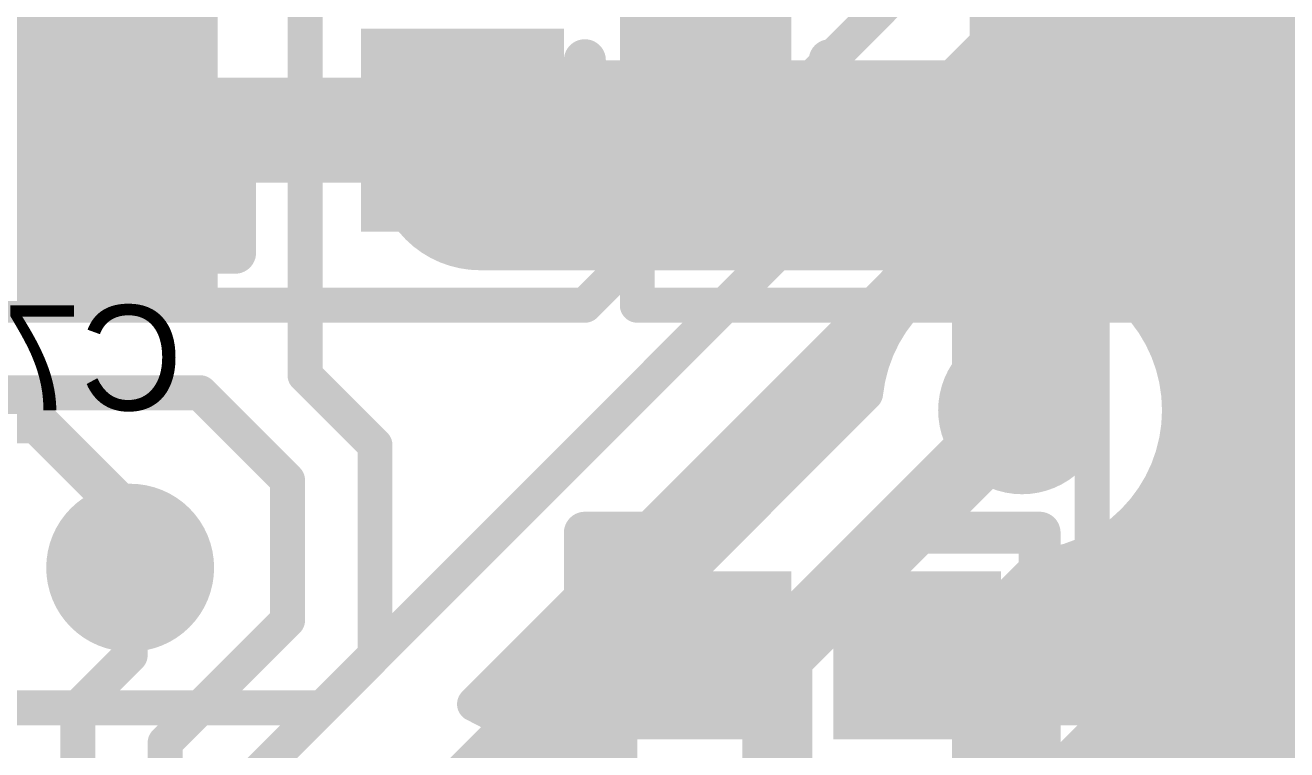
# Model space of a CAD drawing. Header units: millimetres. Extents: x 1.9 to 5.81, y 3 to 5.61.
# Drawn here: x 4.355 to 4.7157, y 3.703 to 3.91 of the extents above; entities that cross this region are included whole.
import ezdxf

# ---------------------------------------------------------------- set-up
doc = ezdxf.new("R2010")
doc.units = ezdxf.units.MM
doc.header["$MEASUREMENT"] = 0
for name, color, linetype in [('BottomLayer', 5, 'Continuous'), ('BottomOverlay', 54, 'Continuous'), ('BottomPaste', 16, 'Continuous'), ('BottomSolder', 6, 'Continuous'), ('MultiLayer', 9, 'Continuous'), ('TopLayer', 1, 'Continuous'), ('TopOverlay', 2, 'Continuous'), ('TopPaste', 8, 'Continuous'), ('TopSolder', 216, 'Continuous')]:
    doc.layers.add(name, color=color, linetype=linetype)

msp = doc.modelspace()

# ---------------------------------------------------------------- linework, layer by layer
at = {"layer": 'BottomLayer'}
for points, const_width in [([(4.515, 3.83), (4.705, 4.02)], 0.01), ([(4.44, 3.715), (4.715, 3.99)], 0.01), ([(4.48346, 3.71604), (4.72743, 3.96)], 0.01), ([(4.72, 3.666), (4.72, 3.95257)], 0.01), ([(4.71, 3.666), (4.71, 3.94257)], 0.01), ([(4.7, 3.666), (4.7, 3.93257)], 0.01), ([(4.69, 3.66559), (4.69, 3.92257)], 0.01), ([(4.68, 3.82062), (4.68, 3.91257)], 0.01), ([(4.67743, 3.91), (4.74, 3.91)], 0.01), ([(4.67, 3.83354), (4.67, 3.90257)], 0.01), ([(3.88898, 3.89102), (4.37898, 3.89102)], 0.024), ([(4.66743, 3.9), (4.73417, 3.9)], 0.01), ([(4.66, 3.84031), (4.66, 3.89257)], 0.01), ([(4.38, 3.88), (4.48, 3.88)], 0.03), ([(4.65743, 3.89), (4.73101, 3.89)], 0.01), ([(4.64743, 3.88), (4.73, 3.88)], 0.01), ([(4.65, 3.84387), (4.65, 3.88257)], 0.01), ([(4.64, 3.845), (4.64, 3.87257)], 0.01), ([(4.63743, 3.87), (4.73101, 3.87)], 0.01), ([(4.63, 3.84387), (4.63, 3.86257)], 0.01), ([(4.62743, 3.86), (4.73417, 3.86)], 0.01), ([(4.62, 3.84031), (4.62, 3.85257)], 0.01), ([(4.61743, 3.85), (4.74, 3.85)], 0.01), ([(4.60743, 3.84), (4.61938, 3.84)], 0.01), ([(4.61, 3.83354), (4.61, 3.84257)], 0.01), ([(4.66062, 3.84), (4.75, 3.84)], 0.01), ([(4.6, 3.82062), (4.6, 3.83257)], 0.01), ([(4.35, 3.83), (4.515, 3.83)], 0.01), ([(4.59743, 3.83), (4.60646, 3.83)], 0.01), ([(4.67354, 3.83), (4.78, 3.83)], 0.01), ([(4.59, 3.7995), (4.59, 3.82257)], 0.01), ([(4.58743, 3.82), (4.59969, 3.82)], 0.01), ([(4.68031, 3.82), (5.77, 3.82)], 0.01), ([(4.58, 3.7895), (4.58, 3.81257)], 0.01), ([(4.57743, 3.81), (4.59613, 3.81)], 0.01), ([(4.68387, 3.81), (5.77, 3.81)], 0.01), ([(4.54529, 3.75479), (4.59525, 3.80475)], 0.01), ([(4.57, 3.7795), (4.57, 3.80257)], 0.01), ([(4.26, 3.79653), (4.35846, 3.79653)], 0.012), ([(4.35846, 3.79653), (4.385, 3.77)], 0.012), ([(4.56743, 3.8), (4.5905, 3.8)], 0.01), ([(4.685, 3.8), (5.77, 3.8)], 0.01), ([(4.57, 3.73), (4.63, 3.79)], 0.02), ([(4.55743, 3.79), (4.5805, 3.79)], 0.01), ([(4.56, 3.7695), (4.56, 3.79257)], 0.01), ([(4.68387, 3.79), (5.77, 3.79)], 0.01), ([(4.55, 3.7595), (4.55, 3.78257)], 0.01), ([(4.54743, 3.78), (4.5705, 3.78)], 0.01), ([(4.68, 3.66213), (4.68, 3.77938)], 0.01), ([(4.68031, 3.78), (5.77, 3.78)], 0.01), ([(4.54, 3.74803), (4.54, 3.77257)], 0.01), ([(4.385, 3.755), (4.385, 3.77)], 0.012), ([(4.53743, 3.77), (4.5605, 3.77)], 0.01), ([(4.67354, 3.77), (5.77, 3.77)], 0.01), ([(4.67, 3.715), (4.67, 3.76646)], 0.01), ([(4.53, 3.715), (4.53, 3.76257)], 0.01), ([(4.52743, 3.76), (4.5505, 3.76)], 0.01), ([(4.66, 3.715), (4.66, 3.75969)], 0.01), ([(4.66062, 3.76), (5.675, 3.76)], 0.01), ([(4.605, 3.7155), (4.64475, 3.75525)], 0.01), ([(4.65, 3.715), (4.65, 3.75613)], 0.01), ([(4.51743, 3.75), (4.54128, 3.75)], 0.01), ([(4.52, 3.637), (4.52, 3.75257)], 0.01), ([(4.6395, 3.75), (5.65847, 3.75)], 0.01), ([(4.64, 3.715), (4.64, 3.7505)], 0.01), ([(4.51, 3.675), (4.51, 3.74257)], 0.01), ([(4.50743, 3.74), (4.53646, 3.74)], 0.01), ([(4.6295, 3.74), (5.64877, 3.74)], 0.01), ([(4.63, 3.715), (4.63, 3.7405)], 0.01), ([(4.5, 3.70328), (4.5, 3.73257)], 0.01), ([(4.57, 3.6), (4.57, 3.73)], 0.02), ([(4.49743, 3.73), (4.535, 3.73)], 0.01), ([(4.535, 3.715), (4.535, 3.73)], 0.01), ([(4.6195, 3.73), (5.22697, 3.73)], 0.01), ([(4.62, 3.715), (4.62, 3.7305)], 0.01), ([(4.63, 3.67), (4.68, 3.72)], 0.02), ([(4.68, 3.72), (4.82, 3.72)], 0.02), ([(4.49, 3.71242), (4.49, 3.72257)], 0.01), ([(4.48743, 3.72), (4.535, 3.72)], 0.01), ([(4.6095, 3.72), (4.86167, 3.72)], 0.01), ([(4.61, 3.715), (4.61, 3.7205)], 0.01), ([(4.245, 3.715), (4.44, 3.715)], 0.01), ([(4.525, 3.715), (4.535, 3.715)], 0.01), ([(4.525, 3.637), (4.525, 3.715)], 0.01), ([(4.605, 3.715), (4.615, 3.715)], 0.01), ([(4.605, 3.715), (4.615, 3.715)], 0.01), ([(4.615, 3.715), (4.675, 3.715)], 0.01), ([(4.63, 3.67), (4.63, 3.71)], 0.02), ([(4.675, 3.65869), (4.675, 3.715)], 0.01), ([(4.49328, 3.71), (4.525, 3.71)], 0.01), ([(4.675, 3.71), (4.85116, 3.71)], 0.01), ([(4.50242, 3.7), (4.525, 3.7)], 0.01), ([(4.675, 3.7), (4.84116, 3.7)], 0.01)]:
    msp.add_lwpolyline(points, dxfattribs=dict(at, const_width=const_width))
for points, const_width in [([(4.6775, 3.91257, 1), (4.6825, 3.91257, 1)], 0.005), ([(4.67493, 3.91, 1), (4.67993, 3.91, 1)], 0.005), ([(4.6675, 3.90257, 1), (4.6725, 3.90257, 1)], 0.005), ([(4.37298, 3.89102, 1), (4.38498, 3.89102, 1)], 0.012), ([(4.66493, 3.9, 1), (4.66993, 3.9, 1)], 0.005), ([(4.6575, 3.89257, 1), (4.6625, 3.89257, 1)], 0.005), ([(4.3725, 3.88, 1), (4.3875, 3.88, 1)], 0.015), ([(4.4725, 3.88, 1), (4.4875, 3.88, 1)], 0.015), ([(4.65493, 3.89, 1), (4.65993, 3.89, 1)], 0.005), ([(4.64493, 3.88, 1), (4.64993, 3.88, 1)], 0.005), ([(4.6475, 3.88257, 1), (4.6525, 3.88257, 1)], 0.005), ([(4.6375, 3.87257, 1), (4.6425, 3.87257, 1)], 0.005), ([(4.63493, 3.87, 1), (4.63993, 3.87, 1)], 0.005), ([(4.6275, 3.86257, 1), (4.6325, 3.86257, 1)], 0.005), ([(4.62493, 3.86, 1), (4.62993, 3.86, 1)], 0.005), ([(4.6175, 3.85257, 1), (4.6225, 3.85257, 1)], 0.005), ([(4.61493, 3.85, 1), (4.61993, 3.85, 1)], 0.005), ([(4.6275, 3.84387, 1), (4.6325, 3.84387, 1)], 0.005), ([(4.6375, 3.845, 1), (4.6425, 3.845, 1)], 0.005), ([(4.6475, 3.84387, 1), (4.6525, 3.84387, 1)], 0.005), ([(4.60493, 3.84, 1), (4.60993, 3.84, 1)], 0.005), ([(4.6075, 3.84257, 1), (4.6125, 3.84257, 1)], 0.005), ([(4.61688, 3.84, 1), (4.62188, 3.84, 1)], 0.005), ([(4.6175, 3.84031, 1), (4.6225, 3.84031, 1)], 0.005), ([(4.6575, 3.84031, 1), (4.6625, 3.84031, 1)], 0.005), ([(4.65812, 3.84, 1), (4.66312, 3.84, 1)], 0.005), ([(4.5975, 3.83257, 1), (4.6025, 3.83257, 1)], 0.005), ([(4.6075, 3.83354, 1), (4.6125, 3.83354, 1)], 0.005), ([(4.6675, 3.83354, 1), (4.6725, 3.83354, 1)], 0.005), ([(4.5125, 3.83, 1), (4.5175, 3.83, 1)], 0.005), ([(4.5125, 3.83, 1), (4.5175, 3.83, 1)], 0.005), ([(4.59493, 3.83, 1), (4.59993, 3.83, 1)], 0.005), ([(4.60396, 3.83, 1), (4.60896, 3.83, 1)], 0.005), ([(4.67104, 3.83, 1), (4.67604, 3.83, 1)], 0.005), ([(4.5875, 3.82257, 1), (4.5925, 3.82257, 1)], 0.005), ([(4.58493, 3.82, 1), (4.58993, 3.82, 1)], 0.005), ([(4.59719, 3.82, 1), (4.60219, 3.82, 1)], 0.005), ([(4.5975, 3.82062, 1), (4.6025, 3.82062, 1)], 0.005), ([(4.6775, 3.82062, 1), (4.6825, 3.82062, 1)], 0.005), ([(4.67781, 3.82, 1), (4.68281, 3.82, 1)], 0.005), ([(4.63, 3.8, 1), (4.65, 3.8, 1)], 0.02), ([(4.5775, 3.81257, 1), (4.5825, 3.81257, 1)], 0.005), ([(4.57493, 3.81, 1), (4.57993, 3.81, 1)], 0.005), ([(4.59363, 3.81, 1), (4.59863, 3.81, 1)], 0.005), ([(4.68137, 3.81, 1), (4.68637, 3.81, 1)], 0.005), ([(4.59275, 3.80475, 1), (4.59775, 3.80475, 1)], 0.005), ([(4.59275, 3.80475, 1), (4.59775, 3.80475, 1)], 0.005), ([(4.5675, 3.80257, 1), (4.5725, 3.80257, 1)], 0.005), ([(4.35546, 3.79653, 1), (4.36146, 3.79653, 1)], 0.006), ([(4.35546, 3.79653, 1), (4.36146, 3.79653, 1)], 0.006), ([(4.56493, 3.8, 1), (4.56993, 3.8, 1)], 0.005), ([(4.5875, 3.7995, 1), (4.5925, 3.7995, 1)], 0.005), ([(4.588, 3.8, 1), (4.593, 3.8, 1)], 0.005), ([(4.6825, 3.8, 1), (4.6875, 3.8, 1)], 0.005), ([(4.6825, 3.8, 1), (4.6875, 3.8, 1)], 0.005), ([(4.6825, 3.8, 1), (4.6875, 3.8, 1)], 0.005), ([(4.625, 3.79, 1), (4.635, 3.79, 1)], 0.01), ([(4.55493, 3.79, 1), (4.55993, 3.79, 1)], 0.005), ([(4.5575, 3.79257, 1), (4.5625, 3.79257, 1)], 0.005), ([(4.5775, 3.7895, 1), (4.5825, 3.7895, 1)], 0.005), ([(4.578, 3.79, 1), (4.583, 3.79, 1)], 0.005), ([(4.68137, 3.79, 1), (4.68637, 3.79, 1)], 0.005), ([(4.5475, 3.78257, 1), (4.5525, 3.78257, 1)], 0.005), ([(4.54493, 3.78, 1), (4.54993, 3.78, 1)], 0.005), ([(4.5675, 3.7795, 1), (4.5725, 3.7795, 1)], 0.005), ([(4.568, 3.78, 1), (4.573, 3.78, 1)], 0.005), ([(4.6775, 3.77938, 1), (4.6825, 3.77938, 1)], 0.005), ([(4.67781, 3.78, 1), (4.68281, 3.78, 1)], 0.005), ([(4.5375, 3.77257, 1), (4.5425, 3.77257, 1)], 0.005), ([(4.375, 3.755, 1), (4.395, 3.755, 1)], 0.02), ([(4.382, 3.77, 1), (4.388, 3.77, 1)], 0.006), ([(4.382, 3.77, 1), (4.388, 3.77, 1)], 0.006), ([(4.53493, 3.77, 1), (4.53993, 3.77, 1)], 0.005), ([(4.5575, 3.7695, 1), (4.5625, 3.7695, 1)], 0.005), ([(4.558, 3.77, 1), (4.563, 3.77, 1)], 0.005), ([(4.67104, 3.77, 1), (4.67604, 3.77, 1)], 0.005), ([(4.6675, 3.76646, 1), (4.6725, 3.76646, 1)], 0.005), ([(4.5275, 3.76257, 1), (4.5325, 3.76257, 1)], 0.005), ([(4.52493, 3.76, 1), (4.52993, 3.76, 1)], 0.005), ([(4.5475, 3.7595, 1), (4.5525, 3.7595, 1)], 0.005), ([(4.548, 3.76, 1), (4.553, 3.76, 1)], 0.005), ([(4.6575, 3.75969, 1), (4.6625, 3.75969, 1)], 0.005), ([(4.65812, 3.76, 1), (4.66312, 3.76, 1)], 0.005), ([(4.382, 3.755, 1), (4.388, 3.755, 1)], 0.006), ([(4.54275, 3.75475, 1), (4.54775, 3.75475, 1)], 0.005), ([(4.54279, 3.75479, 1), (4.54779, 3.75479, 1)], 0.005), ([(4.54279, 3.75479, 1), (4.54779, 3.75479, 1)], 0.005), ([(4.64225, 3.75525, 1), (4.64725, 3.75525, 1)], 0.005), ([(4.64225, 3.75525, 1), (4.64725, 3.75525, 1)], 0.005), ([(4.6475, 3.75613, 1), (4.6525, 3.75613, 1)], 0.005), ([(4.51493, 3.75, 1), (4.51993, 3.75, 1)], 0.005), ([(4.5175, 3.75257, 1), (4.5225, 3.75257, 1)], 0.005), ([(4.53878, 3.75, 1), (4.54378, 3.75, 1)], 0.005), ([(4.637, 3.75, 1), (4.642, 3.75, 1)], 0.005), ([(4.6375, 3.7505, 1), (4.6425, 3.7505, 1)], 0.005), ([(4.5375, 3.74803, 1), (4.5425, 3.74803, 1)], 0.005), ([(4.5075, 3.74257, 1), (4.5125, 3.74257, 1)], 0.005), ([(4.50493, 3.74, 1), (4.50993, 3.74, 1)], 0.005), ([(4.53396, 3.74, 1), (4.53896, 3.74, 1)], 0.005), ([(4.627, 3.74, 1), (4.632, 3.74, 1)], 0.005), ([(4.6275, 3.7405, 1), (4.6325, 3.7405, 1)], 0.005), ([(4.4975, 3.73257, 1), (4.5025, 3.73257, 1)], 0.005), ([(4.565, 3.73, 1), (4.575, 3.73, 1)], 0.01), ([(4.565, 3.73, 1), (4.575, 3.73, 1)], 0.01), ([(4.49493, 3.73, 1), (4.49993, 3.73, 1)], 0.005), ([(4.5325, 3.73, 1), (4.5375, 3.73, 1)], 0.005), ([(4.5325, 3.73, 1), (4.5375, 3.73, 1)], 0.005), ([(4.5325, 3.73, 1), (4.5375, 3.73, 1)], 0.005), ([(4.5325, 3.73, 1), (4.5375, 3.73, 1)], 0.005), ([(4.617, 3.73, 1), (4.622, 3.73, 1)], 0.005), ([(4.6175, 3.7305, 1), (4.6225, 3.7305, 1)], 0.005), ([(4.675, 3.72, 1), (4.685, 3.72, 1)], 0.01), ([(4.675, 3.72, 1), (4.685, 3.72, 1)], 0.01), ([(4.4875, 3.72257, 1), (4.4925, 3.72257, 1)], 0.005), ([(4.48493, 3.72, 1), (4.48993, 3.72, 1)], 0.005), ([(4.5325, 3.72, 1), (4.5375, 3.72, 1)], 0.005), ([(4.607, 3.72, 1), (4.612, 3.72, 1)], 0.005), ([(4.6075, 3.7205, 1), (4.6125, 3.7205, 1)], 0.005), ([(4.4375, 3.715, 1), (4.4425, 3.715, 1)], 0.005), ([(4.4375, 3.715, 1), (4.4425, 3.715, 1)], 0.005), ([(4.48096, 3.71604, 1), (4.48596, 3.71604, 1)], 0.005), ([(4.48096, 3.71604, 1), (4.48596, 3.71604, 1)], 0.005), ([(4.5225, 3.715, 1), (4.5275, 3.715, 1)], 0.005), ([(4.5225, 3.715, 1), (4.5275, 3.715, 1)], 0.005), ([(4.5275, 3.715, 1), (4.5325, 3.715, 1)], 0.005), ([(4.5325, 3.715, 1), (4.5375, 3.715, 1)], 0.005), ([(4.5325, 3.715, 1), (4.5375, 3.715, 1)], 0.005), ([(4.6025, 3.7155, 1), (4.6075, 3.7155, 1)], 0.005), ([(4.6025, 3.715, 1), (4.6075, 3.715, 1)], 0.005), ([(4.6025, 3.715, 1), (4.6075, 3.715, 1)], 0.005), ([(4.6075, 3.715, 1), (4.6125, 3.715, 1)], 0.005), ([(4.6125, 3.715, 1), (4.6175, 3.715, 1)], 0.005), ([(4.6125, 3.715, 1), (4.6175, 3.715, 1)], 0.005), ([(4.6125, 3.715, 1), (4.6175, 3.715, 1)], 0.005), ([(4.6175, 3.715, 1), (4.6225, 3.715, 1)], 0.005), ([(4.625, 3.71, 1), (4.635, 3.71, 1)], 0.01), ([(4.6275, 3.715, 1), (4.6325, 3.715, 1)], 0.005), ([(4.6375, 3.715, 1), (4.6425, 3.715, 1)], 0.005), ([(4.6475, 3.715, 1), (4.6525, 3.715, 1)], 0.005), ([(4.6575, 3.715, 1), (4.6625, 3.715, 1)], 0.005), ([(4.6675, 3.715, 1), (4.6725, 3.715, 1)], 0.005), ([(4.6725, 3.715, 1), (4.6775, 3.715, 1)], 0.005), ([(4.6725, 3.715, 1), (4.6775, 3.715, 1)], 0.005), ([(4.4875, 3.71242, 1), (4.4925, 3.71242, 1)], 0.005), ([(4.49078, 3.71, 1), (4.49578, 3.71, 1)], 0.005), ([(4.5225, 3.71, 1), (4.5275, 3.71, 1)], 0.005), ([(4.6725, 3.71, 1), (4.6775, 3.71, 1)], 0.005), ([(4.4975, 3.70328, 1), (4.5025, 3.70328, 1)], 0.005), ([(4.49992, 3.7, 1), (4.50492, 3.7, 1)], 0.005), ([(4.5225, 3.7, 1), (4.5275, 3.7, 1)], 0.005), ([(4.6725, 3.7, 1), (4.6775, 3.7, 1)], 0.005)]:
    msp.add_lwpolyline(points, format="xyb", close=True, dxfattribs=dict(at, const_width=const_width))
at = {"layer": 'BottomLayer', "const_width": 0.01}
for points in [[(4.59525, 3.80475, -0.948488), (4.685, 3.8)], [(4.685, 3.8, -0.383576), (4.64475, 3.75525)], [(4.535, 3.73, -0.199364), (4.54529, 3.75479)], [(4.535, 3.73, -0.198912), (4.54525, 3.75475)], [(4.48346, 3.71604, -0.295149), (4.51, 3.675)]]:
    msp.add_lwpolyline(points, format="xyb", dxfattribs=at)
at = {"layer": 'BottomLayer'}
for points in [[(4.455, 3.855), (4.505, 3.855), (4.455, 3.905), (4.505, 3.905)], [(4.4, 3.86), (4.4, 3.9), (4.36, 3.86), (4.36, 3.9)]]:
    msp.add_solid(points, dxfattribs=at)
at = {"layer": 'BottomOverlay', "const_width": 0.012}
for points in [[(4.415, 3.845), (4.415, 3.88)], [(4.345, 3.845), (4.415, 3.845)]]:
    msp.add_lwpolyline(points, dxfattribs=at)
at = {"layer": 'BottomOverlay', "const_width": 0.006}
for points in [[(4.412, 3.88, 1), (4.418, 3.88, 1)], [(4.412, 3.845, 1), (4.418, 3.845, 1)], [(4.412, 3.845, 1), (4.418, 3.845, 1)]]:
    msp.add_lwpolyline(points, format="xyb", close=True, dxfattribs=at)
at = {"layer": 'BottomPaste'}
msp.add_solid([(4.4, 3.86), (4.4, 3.9), (4.36, 3.86), (4.36, 3.9)], dxfattribs=at)
msp.add_solid([(4.4, 3.86), (4.4, 3.9), (4.36, 3.86), (4.36, 3.9)], dxfattribs=at)
at = {"layer": 'BottomSolder', "const_width": 0.024}
for points in [[(4.628, 3.8, 1), (4.652, 3.8, 1)], [(4.628, 3.8, 1), (4.652, 3.8, 1)], [(4.373, 3.755, 1), (4.397, 3.755, 1)], [(4.373, 3.755, 1), (4.397, 3.755, 1)]]:
    msp.add_lwpolyline(points, format="xyb", close=True, dxfattribs=at)
at = {"layer": 'BottomSolder'}
for points in [[(4.451, 3.851), (4.509, 3.851), (4.451, 3.909), (4.509, 3.909)], [(4.451, 3.851), (4.509, 3.851), (4.451, 3.909), (4.509, 3.909)], [(4.404, 3.856), (4.404, 3.904), (4.356, 3.856), (4.356, 3.904)], [(4.404, 3.856), (4.404, 3.904), (4.356, 3.856), (4.356, 3.904)]]:
    msp.add_solid(points, dxfattribs=at)
at = {"layer": 'MultiLayer', "const_width": 0.02}
for points in [[(4.63, 3.8, 1), (4.65, 3.8, 1)], [(4.375, 3.755, 1), (4.395, 3.755, 1)]]:
    msp.add_lwpolyline(points, format="xyb", close=True, dxfattribs=at)
at = {"layer": 'MultiLayer'}
msp.add_solid([(4.455, 3.855), (4.505, 3.855), (4.455, 3.905), (4.505, 3.905)], dxfattribs=at)
at = {"layer": 'TopLayer'}
for points, const_width in [([(4.36, 3.835), (4.36, 4.065)], 0.01), ([(4.37, 3.835), (4.37, 4.065)], 0.01), ([(4.38, 3.835), (4.38, 4.065)], 0.01), ([(4.39, 3.835), (4.39, 3.975)], 0.01), ([(4.435, 3.81), (4.435, 3.975)], 0.01), ([(4.64, 3.88), (4.71, 3.95)], 0.04), ([(4.4, 3.835), (4.4, 3.94672)], 0.01), ([(4.405, 3.835), (4.405, 3.94146)], 0.01), ([(4.22743, 3.91), (4.405, 3.91)], 0.01), ([(4.23743, 3.9), (4.405, 3.9)], 0.01), ([(4.485, 3.87), (4.63, 3.87)], 0.06), ([(4.64, 3.8), (4.64, 3.88)], 0.04), ([(4.24743, 3.89), (4.405, 3.89)], 0.01), ([(4.25743, 3.88), (4.405, 3.88)], 0.01), ([(4.26743, 3.87), (4.405, 3.87)], 0.01), ([(4.27743, 3.86), (4.405, 3.86)], 0.01), ([(4.28743, 3.85), (4.405, 3.85)], 0.01), ([(4.29743, 3.84), (4.405, 3.84)], 0.01), ([(4.30243, 3.835), (4.405, 3.835)], 0.01), ([(4.435, 3.81), (4.455, 3.79)], 0.01), ([(4.29, 3.805), (4.405, 3.805)], 0.01), ([(4.405, 3.805), (4.43, 3.78)], 0.01), ([(4.455, 3.73), (4.455, 3.79)], 0.01), ([(4.43, 3.74), (4.43, 3.78)], 0.01), ([(4.385, 3.73), (4.385, 3.755)], 0.01), ([(4.395, 3.705), (4.43, 3.74)], 0.01), ([(4.465, 3.675), (4.52, 3.73)], 0.02), ([(4.52, 3.73), (4.55, 3.73)], 0.02), ([(4.61, 3.73), (4.7, 3.73)], 0.02), ([(4.37, 3.715), (4.385, 3.73)], 0.01), ([(4.42, 3.695), (4.455, 3.73)], 0.01), ([(4.37, 3.375), (4.37, 3.715)], 0.01), ([(4.395, 3.305), (4.395, 3.705)], 0.01)]:
    msp.add_lwpolyline(points, dxfattribs=dict(at, const_width=const_width))
for points, const_width in [([(4.4025, 3.91, 1), (4.4075, 3.91, 1)], 0.005), ([(4.4025, 3.9, 1), (4.4075, 3.9, 1)], 0.005), ([(4.47, 3.87, 1), (4.5, 3.87, 1)], 0.03), ([(4.615, 3.87, 1), (4.645, 3.87, 1)], 0.03), ([(4.63, 3.88, 1), (4.65, 3.88, 1)], 0.02), ([(4.63, 3.88, 1), (4.65, 3.88, 1)], 0.02), ([(4.4025, 3.89, 1), (4.4075, 3.89, 1)], 0.005), ([(4.4025, 3.88, 1), (4.4075, 3.88, 1)], 0.005), ([(4.4025, 3.87, 1), (4.4075, 3.87, 1)], 0.005), ([(4.4025, 3.86, 1), (4.4075, 3.86, 1)], 0.005), ([(4.4025, 3.85, 1), (4.4075, 3.85, 1)], 0.005), ([(4.4025, 3.84, 1), (4.4075, 3.84, 1)], 0.005), ([(4.3575, 3.835, 1), (4.3625, 3.835, 1)], 0.005), ([(4.3675, 3.835, 1), (4.3725, 3.835, 1)], 0.005), ([(4.3775, 3.835, 1), (4.3825, 3.835, 1)], 0.005), ([(4.3875, 3.835, 1), (4.3925, 3.835, 1)], 0.005), ([(4.3975, 3.835, 1), (4.4025, 3.835, 1)], 0.005), ([(4.4025, 3.835, 1), (4.4075, 3.835, 1)], 0.005), ([(4.4025, 3.835, 1), (4.4075, 3.835, 1)], 0.005), ([(4.63, 3.8, 1), (4.65, 3.8, 1)], 0.02), ([(4.63, 3.8, 1), (4.65, 3.8, 1)], 0.02), ([(4.4325, 3.81, 1), (4.4375, 3.81, 1)], 0.005), ([(4.4325, 3.81, 1), (4.4375, 3.81, 1)], 0.005), ([(4.4025, 3.805, 1), (4.4075, 3.805, 1)], 0.005), ([(4.4025, 3.805, 1), (4.4075, 3.805, 1)], 0.005), ([(4.4525, 3.79, 1), (4.4575, 3.79, 1)], 0.005), ([(4.4525, 3.79, 1), (4.4575, 3.79, 1)], 0.005), ([(4.4275, 3.78, 1), (4.4325, 3.78, 1)], 0.005), ([(4.4275, 3.78, 1), (4.4325, 3.78, 1)], 0.005), ([(4.375, 3.755, 1), (4.395, 3.755, 1)], 0.02), ([(4.3825, 3.755, 1), (4.3875, 3.755, 1)], 0.005), ([(4.4275, 3.74, 1), (4.4325, 3.74, 1)], 0.005), ([(4.4275, 3.74, 1), (4.4325, 3.74, 1)], 0.005), ([(4.515, 3.73, 1), (4.525, 3.73, 1)], 0.01), ([(4.515, 3.73, 1), (4.525, 3.73, 1)], 0.01), ([(4.545, 3.73, 1), (4.555, 3.73, 1)], 0.01), ([(4.605, 3.73, 1), (4.615, 3.73, 1)], 0.01), ([(4.695, 3.73, 1), (4.705, 3.73, 1)], 0.01), ([(4.3825, 3.73, 1), (4.3875, 3.73, 1)], 0.005), ([(4.3825, 3.73, 1), (4.3875, 3.73, 1)], 0.005), ([(4.4525, 3.73, 1), (4.4575, 3.73, 1)], 0.005), ([(4.4525, 3.73, 1), (4.4575, 3.73, 1)], 0.005), ([(4.3675, 3.715, 1), (4.3725, 3.715, 1)], 0.005), ([(4.3675, 3.715, 1), (4.3725, 3.715, 1)], 0.005), ([(4.3925, 3.705, 1), (4.3975, 3.705, 1)], 0.005), ([(4.3925, 3.705, 1), (4.3975, 3.705, 1)], 0.005)]:
    msp.add_lwpolyline(points, format="xyb", close=True, dxfattribs=dict(at, const_width=const_width))
for points in [[(4.57, 3.88), (4.57, 3.92), (4.53, 3.88), (4.53, 3.92)], [(4.455, 3.855), (4.505, 3.855), (4.455, 3.905), (4.505, 3.905)], [(4.685, 3.71), (4.715, 3.71), (4.685, 3.76), (4.715, 3.76)], [(4.57, 3.75), (4.53, 3.75), (4.57, 3.71), (4.53, 3.71)], [(4.63, 3.75), (4.59, 3.75), (4.63, 3.71), (4.59, 3.71)]]:
    msp.add_solid(points, dxfattribs=at)
at = {"layer": 'TopOverlay'}
for points, const_width in [([(4.53, 3.83), (4.53, 3.93)], 0.01), ([(4.63, 3.83), (4.63, 3.93)], 0.01), ([(4.515, 3.865), (4.515, 3.9)], 0.012), ([(4.585, 3.865), (4.585, 3.9)], 0.012), ([(4.515, 3.865), (4.585, 3.865)], 0.012), ([(4.53, 3.83), (4.73, 3.83)], 0.01), ([(4.66, 3.73), (4.66, 3.83)], 0.01), ([(4.66, 3.83), (4.7, 3.83)], 0.01), ([(4.515, 3.765), (4.55, 3.765)], 0.012), ([(4.515, 3.695), (4.515, 3.765)], 0.012), ([(4.61, 3.765), (4.645, 3.765)], 0.012), ([(4.645, 3.695), (4.645, 3.765)], 0.012), ([(4.66, 3.73), (4.675, 3.73)], 0.01)]:
    msp.add_lwpolyline(points, dxfattribs=dict(at, const_width=const_width))
for points, const_width in [([(4.512, 3.9, 1), (4.518, 3.9, 1)], 0.006), ([(4.582, 3.9, 1), (4.588, 3.9, 1)], 0.006), ([(4.512, 3.865, 1), (4.518, 3.865, 1)], 0.006), ([(4.512, 3.865, 1), (4.518, 3.865, 1)], 0.006), ([(4.582, 3.865, 1), (4.588, 3.865, 1)], 0.006), ([(4.582, 3.865, 1), (4.588, 3.865, 1)], 0.006), ([(4.5275, 3.83, 1), (4.5325, 3.83, 1)], 0.005), ([(4.5275, 3.83, 1), (4.5325, 3.83, 1)], 0.005), ([(4.6275, 3.83, 1), (4.6325, 3.83, 1)], 0.005), ([(4.6575, 3.83, 1), (4.6625, 3.83, 1)], 0.005), ([(4.6575, 3.83, 1), (4.6625, 3.83, 1)], 0.005), ([(4.6975, 3.83, 1), (4.7025, 3.83, 1)], 0.005), ([(4.512, 3.765, 1), (4.518, 3.765, 1)], 0.006), ([(4.512, 3.765, 1), (4.518, 3.765, 1)], 0.006), ([(4.547, 3.765, 1), (4.553, 3.765, 1)], 0.006), ([(4.607, 3.765, 1), (4.613, 3.765, 1)], 0.006), ([(4.642, 3.765, 1), (4.648, 3.765, 1)], 0.006), ([(4.642, 3.765, 1), (4.648, 3.765, 1)], 0.006), ([(4.6575, 3.73, 1), (4.6625, 3.73, 1)], 0.005), ([(4.6575, 3.73, 1), (4.6625, 3.73, 1)], 0.005), ([(4.6725, 3.73, 1), (4.6775, 3.73, 1)], 0.005)]:
    msp.add_lwpolyline(points, format="xyb", close=True, dxfattribs=dict(at, const_width=const_width))
at = {"layer": 'TopPaste'}
for points in [[(4.57, 3.88), (4.57, 3.92), (4.53, 3.88), (4.53, 3.92)], [(4.57, 3.88), (4.57, 3.92), (4.53, 3.88), (4.53, 3.92)], [(4.685, 3.71), (4.715, 3.71), (4.685, 3.76), (4.715, 3.76)], [(4.685, 3.71), (4.715, 3.71), (4.685, 3.76), (4.715, 3.76)], [(4.57, 3.75), (4.53, 3.75), (4.57, 3.71), (4.53, 3.71)], [(4.57, 3.75), (4.53, 3.75), (4.57, 3.71), (4.53, 3.71)], [(4.63, 3.75), (4.59, 3.75), (4.63, 3.71), (4.59, 3.71)], [(4.63, 3.75), (4.59, 3.75), (4.63, 3.71), (4.59, 3.71)]]:
    msp.add_solid(points, dxfattribs=at)
at = {"layer": 'TopSolder', "const_width": 0.024}
for points in [[(4.628, 3.8, 1), (4.652, 3.8, 1)], [(4.628, 3.8, 1), (4.652, 3.8, 1)], [(4.373, 3.755, 1), (4.397, 3.755, 1)], [(4.373, 3.755, 1), (4.397, 3.755, 1)]]:
    msp.add_lwpolyline(points, format="xyb", close=True, dxfattribs=at)
at = {"layer": 'TopSolder'}
for points in [[(4.574, 3.876), (4.574, 3.924), (4.526, 3.876), (4.526, 3.924)], [(4.574, 3.876), (4.574, 3.924), (4.526, 3.876), (4.526, 3.924)], [(4.451, 3.851), (4.509, 3.851), (4.451, 3.909), (4.509, 3.909)], [(4.451, 3.851), (4.509, 3.851), (4.451, 3.909), (4.509, 3.909)], [(4.681, 3.706), (4.719, 3.706), (4.681, 3.764), (4.719, 3.764)], [(4.681, 3.706), (4.719, 3.706), (4.681, 3.764), (4.719, 3.764)], [(4.574, 3.754), (4.526, 3.754), (4.574, 3.706), (4.526, 3.706)], [(4.574, 3.754), (4.526, 3.754), (4.574, 3.706), (4.526, 3.706)], [(4.634, 3.754), (4.586, 3.754), (4.634, 3.706), (4.586, 3.706)], [(4.634, 3.754), (4.586, 3.754), (4.634, 3.706), (4.586, 3.706)]]:
    msp.add_solid(points, dxfattribs=at)

# ---------------------------------------------------------------- texts
at = {"layer": 'BottomOverlay', "text_generation_flag": 2}
msp.add_text('C7', height=0.03, rotation=360, dxfattribs=at).set_placement((4.4, 3.8))

doc.saveas('drawing.dxf')
